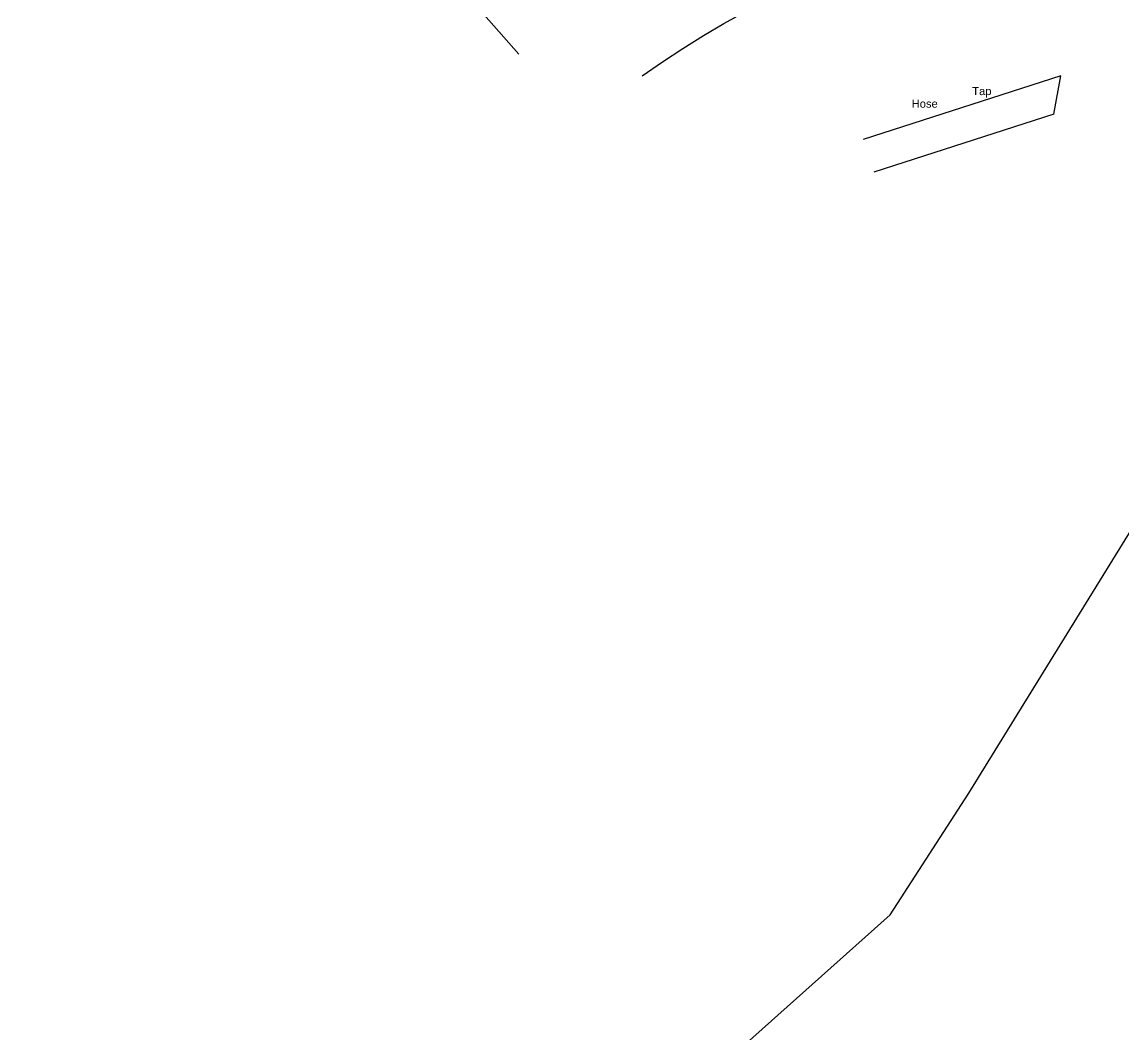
# Model space of a CAD drawing. Header units: metres. Extents: x 0 to 134, y 7 to 109.
# Drawn here: x 56.31 to 65.94, y 34.65 to 43.51 of the extents above; entities that cross this region are included whole.
import ezdxf

# ---------------------------------------------------------------- set-up
doc = ezdxf.new("R2010")
doc.units = ezdxf.units.M
for name, color, linetype, true_color in [('Borders', 6, 'Continuous', 0xff00ff), ('Boundary', 5, 'Continuous', 0x0000ff), ('Forest Garden', 96, 'Continuous', 0x008000), ('Patio', 9, 'Continuous', 0xc0c0c0)]:
    doc.layers.add(name, color=color, linetype=linetype, true_color=true_color)
doc.styles.add('textstyle113', font='')
doc.styles.add('textstyle114', font='')
doc.styles.get('textstyle113').set_extended_font_data('Arial')
doc.styles.get('textstyle114').set_extended_font_data('Arial')

msp = doc.modelspace()

# ---------------------------------------------------------------- linework, layer by layer
at = {"layer": 'Borders'}
for p, q in [((65.3919, 43.0438), (63.6621, 42.4877)), ((65.3291, 42.7085), (65.3919, 43.0438)), ((65.3291, 42.7085), (63.7539, 42.2021))]:
    msp.add_line(p, q, dxfattribs=at)
msp.add_open_spline([(61.7284, 43.0447), (63.6154, 44.3866), (65.775, 44.7011), (65.759, 44.687)], degree=3, dxfattribs=at)
at = {"layer": 'Boundary'}
for p, q in [((64.5856, 36.7675), (67.5012, 41.4986)), ((63.897, 35.7046), (64.5856, 36.7675)), ((56.0394, 28.6814), (63.897, 35.7046))]:
    msp.add_line(p, q, dxfattribs=at)
at = {"layer": 'Forest Garden'}
msp.add_line((56.6262, 47.8095), (60.6499, 43.2333), dxfattribs=at)

# ---------------------------------------------------------------- texts
at = {"layer": 'Patio', "color": 4, "true_color": 0x00ffff, "insert": (64.7, 42.9), "char_height": 0.07, "attachment_point": 5, "style": 'textstyle113'}
msp.add_mtext('Tap', dxfattribs=at)
at = {"layer": 'Patio', "color": 30, "true_color": 0xff7f00, "insert": (64.2, 42.8), "char_height": 0.07, "attachment_point": 5, "style": 'textstyle114'}
msp.add_mtext('Hose', dxfattribs=at)

doc.saveas('drawing.dxf')
